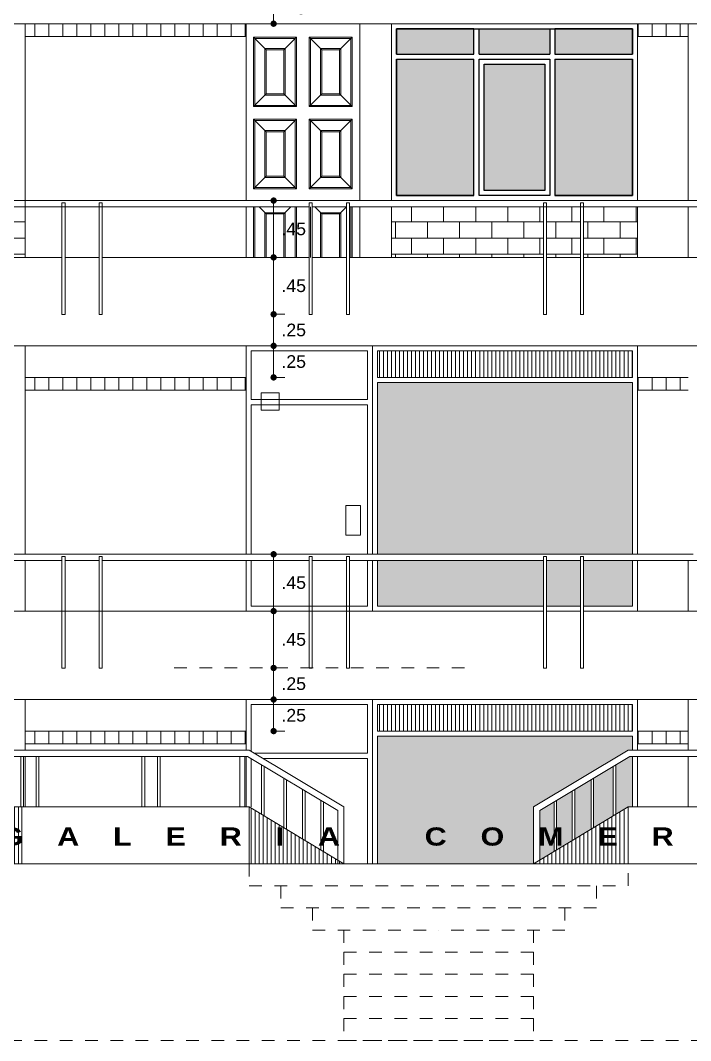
# Model space of a CAD drawing. Header units: millimetres. Extents: x 2178 to 2304, y 1220 to 1359.
# Drawn here: x 2266.19 to 2271.5, y 1232.45 to 1240.53 of the extents above; entities that cross this region are included whole.
import ezdxf
from ezdxf.enums import TextEntityAlignment as Align

# ---------------------------------------------------------------- set-up
doc = ezdxf.new("R2010")
doc.units = ezdxf.units.MM
doc.linetypes.add('HIDDEN2', pattern=[0.1875, 0.125, -0.0625])
doc.layers.get('0').update_dxf_attribs({"lineweight": 0})
for name, color, linetype, lineweight in [('Pluma 0.10', 252, 'Continuous', 0), ('PLUMA 7', 10, 'Continuous', 0), ('Proy. Volado', 150, 'HIDDEN2', 5), ('TEXTO', 5, 'Continuous', 18), ('VIDRIOS', 250, 'Continuous', 5)]:
    doc.layers.add(name, color=color, linetype=linetype, lineweight=lineweight)
doc.layers.add('Vidrio', color=150, linetype='Continuous')
doc.styles.add('ARIAL', font='arial.ttf')
doc.styles.add('ARIAL-N', font='arialbd.ttf')
doc.dimstyles.new('RPM 50', dxfattribs={"dimtxt": 0.1, "dimasz": 0.05, "dimexe": 0.0885, "dimexo": 0.1535, "dimgap": 0.071, "dimtad": 2, "dimtih": 1, "dimtoh": 1, "dimzin": 4, "dimdsep": 46, "dimtxsty": 'ARIAL', "dimblk": 'DOT', "dimcen": 0.4, "dimdle": 0.25, "dimclrd": 8, "dimclre": 8, "dimclrt": 9, "dimadec": 0, "dimazin": 0, "dimtfac": 1, "dimtix": 1, "dimtmove": 0, "dimatfit": 3, "dimldrblk": 'DOT', "dimfxl": 0.5, "dimfxlon": 1, "dimlwd": 0, "dimlwe": 0, "dimarcsym": 0})
pattern_1 = [(90, (1087.04629, -584.65824), (-0.111125, 7e-18), [])]
pattern_2 = [(90, (1087.046287, -584.65824), (-0.03175, 2e-18), [])]
pattern_3 = [(90, (1087.04629, -587.45824), (-0.111125, 7e-18), [])]

# ---------------------------------------------------------------- blocks, each defined once
blk = doc.blocks.new('_DOT')
at = {"color": 0, "linetype": 'ByBlock'}
blk.add_line((-0.5, 0), (-1, 0), dxfattribs=at)
at = {"color": 0, "linetype": 'ByBlock', "const_width": 0.5}
blk.add_lwpolyline([(-0.25, 0, 1), (0.25, 0, 1)], format="xyb", close=True, dxfattribs=at)
blk = doc.blocks.new('*D1571')
at = {"color": 8, "lineweight": 0, "transparency": 16777216}
for p, q in [((2268.1973, 1235.8546), (2268.2858, 1235.8546)), ((2268.1973, 1235.4546), (2268.1973, 1235.8046)), ((2268.1973, 1235.4046), (2268.2858, 1235.4046))]:
    blk.add_line(p, q, dxfattribs=at)
at = {"layer": 'Defpoints', "color": 0, "transparency": 16777216}
for p in [(2268.1722, 1235.8546), (2268.1973, 1235.8546), (2268.1973, 1235.4046)]:
    blk.add_point(p, dxfattribs=at)
at = {"color": 8, "lineweight": 0, "transparency": 16777216, "xscale": 0.05, "yscale": 0.05, "zscale": 0.05}
for p, rotation in [((2268.1973, 1235.8546), 90), ((2268.1973, 1235.4046), 270)]:
    blk.add_blockref('_DOT', p, dxfattribs=dict(at, rotation=rotation))
at = {"color": 9, "transparency": 16777216, "insert": (2268.3563, 1235.6296), "char_height": 0.1, "attachment_point": 5, "style": 'ARIAL'}
blk.add_mtext('.45', dxfattribs=at)
blk = doc.blocks.new('*D1572')
at = {"color": 8, "lineweight": 0, "transparency": 16777216}
for p, q in [((2268.1973, 1236.3046), (2268.2858, 1236.3046)), ((2268.1973, 1235.9046), (2268.1973, 1236.2546)), ((2268.1973, 1235.8546), (2268.2858, 1235.8546))]:
    blk.add_line(p, q, dxfattribs=at)
at = {"layer": 'Defpoints', "color": 0, "transparency": 16777216}
for p in [(2268.1973, 1236.3046), (2268.1973, 1236.3046), (2268.1722, 1235.8546)]:
    blk.add_point(p, dxfattribs=at)
at = {"color": 8, "lineweight": 0, "transparency": 16777216, "xscale": 0.05, "yscale": 0.05, "zscale": 0.05}
for p, rotation in [((2268.1973, 1236.3046), 90), ((2268.1973, 1235.8546), 270)]:
    blk.add_blockref('_DOT', p, dxfattribs=dict(at, rotation=rotation))
at = {"color": 9, "transparency": 16777216, "insert": (2268.3563, 1236.0796), "char_height": 0.1, "attachment_point": 5, "style": 'ARIAL'}
blk.add_mtext('.45', dxfattribs=at)
blk = doc.blocks.new('*D1573')
at = {"color": 8, "lineweight": 0, "transparency": 16777216}
for p, q in [((2268.1973, 1235.4046), (2268.2858, 1235.4046)), ((2268.1973, 1235.3546), (2268.1973, 1235.2046)), ((2268.1973, 1235.1546), (2268.2858, 1235.1546))]:
    blk.add_line(p, q, dxfattribs=at)
at = {"layer": 'Defpoints', "color": 0, "transparency": 16777216}
for p in [(2268.1973, 1235.4046), (2268.1973, 1235.1546), (2268.1973, 1235.1546)]:
    blk.add_point(p, dxfattribs=at)
at = {"color": 8, "lineweight": 0, "transparency": 16777216, "xscale": 0.05, "yscale": 0.05, "zscale": 0.05}
for p, rotation in [((2268.1973, 1235.4046), 90), ((2268.1973, 1235.1546), 270)]:
    blk.add_blockref('_DOT', p, dxfattribs=dict(at, rotation=rotation))
at = {"color": 9, "transparency": 16777216, "insert": (2268.3563, 1235.2796), "char_height": 0.1, "attachment_point": 5, "style": 'ARIAL'}
blk.add_mtext('.25', dxfattribs=at)
blk = doc.blocks.new('*D1574')
at = {"color": 8, "lineweight": 0, "transparency": 16777216}
for p, q in [((2268.1973, 1235.1546), (2268.2858, 1235.1546)), ((2268.1973, 1235.1046), (2268.1973, 1234.9546)), ((2268.1973, 1234.9046), (2268.2858, 1234.9046))]:
    blk.add_line(p, q, dxfattribs=at)
at = {"layer": 'Defpoints', "color": 0, "transparency": 16777216}
for p in [(2268.1973, 1235.1546), (2268.119, 1234.9046), (2268.1973, 1234.9046)]:
    blk.add_point(p, dxfattribs=at)
at = {"color": 8, "lineweight": 0, "transparency": 16777216, "xscale": 0.05, "yscale": 0.05, "zscale": 0.05}
for p, rotation in [((2268.1973, 1235.1546), 90), ((2268.1973, 1234.9046), 270)]:
    blk.add_blockref('_DOT', p, dxfattribs=dict(at, rotation=rotation))
at = {"color": 9, "transparency": 16777216, "insert": (2268.3563, 1235.0296), "char_height": 0.1, "attachment_point": 5, "style": 'ARIAL'}
blk.add_mtext('.25', dxfattribs=at)
blk = doc.blocks.new('*D1552')
at = {"color": 8, "lineweight": 0, "transparency": 16777216}
for p, q in [((2268.1973, 1238.6546), (2268.2858, 1238.6546)), ((2268.1973, 1238.2546), (2268.1973, 1238.6046)), ((2268.1973, 1238.2046), (2268.2858, 1238.2046))]:
    blk.add_line(p, q, dxfattribs=at)
at = {"layer": 'Defpoints', "color": 0, "transparency": 16777216}
for p in [(2268.1722, 1238.6546), (2268.1973, 1238.6546), (2268.1973, 1238.2046)]:
    blk.add_point(p, dxfattribs=at)
at = {"color": 8, "lineweight": 0, "transparency": 16777216, "xscale": 0.05, "yscale": 0.05, "zscale": 0.05}
for p, rotation in [((2268.1973, 1238.6546), 90), ((2268.1973, 1238.2046), 270)]:
    blk.add_blockref('_DOT', p, dxfattribs=dict(at, rotation=rotation))
at = {"color": 9, "transparency": 16777216, "insert": (2268.3563, 1238.4296), "char_height": 0.1, "attachment_point": 5, "style": 'ARIAL'}
blk.add_mtext('.45', dxfattribs=at)
blk = doc.blocks.new('*D1553')
at = {"color": 8, "lineweight": 0, "transparency": 16777216}
for p, q in [((2268.1973, 1239.1046), (2268.2858, 1239.1046)), ((2268.1973, 1238.7046), (2268.1973, 1239.0546)), ((2268.1973, 1238.6546), (2268.2858, 1238.6546))]:
    blk.add_line(p, q, dxfattribs=at)
at = {"layer": 'Defpoints', "color": 0, "transparency": 16777216}
for p in [(2268.1973, 1239.1046), (2268.1973, 1239.1046), (2268.1722, 1238.6546)]:
    blk.add_point(p, dxfattribs=at)
at = {"color": 8, "lineweight": 0, "transparency": 16777216, "xscale": 0.05, "yscale": 0.05, "zscale": 0.05}
for p, rotation in [((2268.1973, 1239.1046), 90), ((2268.1973, 1238.6546), 270)]:
    blk.add_blockref('_DOT', p, dxfattribs=dict(at, rotation=rotation))
at = {"color": 9, "transparency": 16777216, "insert": (2268.3563, 1238.8796), "char_height": 0.1, "attachment_point": 5, "style": 'ARIAL'}
blk.add_mtext('.45', dxfattribs=at)
blk = doc.blocks.new('*D1554')
at = {"color": 8, "lineweight": 0, "transparency": 16777216}
for p, q in [((2268.1973, 1238.2046), (2268.2858, 1238.2046)), ((2268.1973, 1238.1546), (2268.1973, 1238.0046)), ((2268.1973, 1237.9546), (2268.2858, 1237.9546))]:
    blk.add_line(p, q, dxfattribs=at)
at = {"layer": 'Defpoints', "color": 0, "transparency": 16777216}
for p in [(2268.1973, 1238.2046), (2268.1973, 1237.9546), (2268.1973, 1237.9546)]:
    blk.add_point(p, dxfattribs=at)
at = {"color": 8, "lineweight": 0, "transparency": 16777216, "xscale": 0.05, "yscale": 0.05, "zscale": 0.05}
for p, rotation in [((2268.1973, 1238.2046), 90), ((2268.1973, 1237.9546), 270)]:
    blk.add_blockref('_DOT', p, dxfattribs=dict(at, rotation=rotation))
at = {"color": 9, "transparency": 16777216, "insert": (2268.3563, 1238.0796), "char_height": 0.1, "attachment_point": 5, "style": 'ARIAL'}
blk.add_mtext('.25', dxfattribs=at)
blk = doc.blocks.new('*D1555')
at = {"color": 8, "lineweight": 0, "transparency": 16777216}
for p, q in [((2268.1973, 1237.9546), (2268.2858, 1237.9546)), ((2268.1973, 1237.9046), (2268.1973, 1237.7546)), ((2268.1973, 1237.7046), (2268.2858, 1237.7046))]:
    blk.add_line(p, q, dxfattribs=at)
at = {"layer": 'Defpoints', "color": 0, "transparency": 16777216}
for p in [(2268.1973, 1237.9546), (2268.119, 1237.7046), (2268.1973, 1237.7046)]:
    blk.add_point(p, dxfattribs=at)
at = {"color": 8, "lineweight": 0, "transparency": 16777216, "xscale": 0.05, "yscale": 0.05, "zscale": 0.05}
for p, rotation in [((2268.1973, 1237.9546), 90), ((2268.1973, 1237.7046), 270)]:
    blk.add_blockref('_DOT', p, dxfattribs=dict(at, rotation=rotation))
at = {"color": 9, "transparency": 16777216, "insert": (2268.3563, 1237.8296), "char_height": 0.1, "attachment_point": 5, "style": 'ARIAL'}
blk.add_mtext('.25', dxfattribs=at)
blk = doc.blocks.new('*D1559')
at = {"color": 8, "lineweight": 0, "transparency": 16777216}
for p, q in [((2268.1973, 1240.7546), (2268.2858, 1240.7546)), ((2268.1973, 1240.7046), (2268.1973, 1240.5546)), ((2268.1973, 1240.5046), (2268.2858, 1240.5046))]:
    blk.add_line(p, q, dxfattribs=at)
at = {"layer": 'Defpoints', "color": 0, "transparency": 16777216}
for p in [(2268.1973, 1240.7546), (2268.119, 1240.5046), (2268.1973, 1240.5046)]:
    blk.add_point(p, dxfattribs=at)
at = {"color": 8, "lineweight": 0, "transparency": 16777216, "xscale": 0.05, "yscale": 0.05, "zscale": 0.05}
for p, rotation in [((2268.1973, 1240.7546), 90), ((2268.1973, 1240.5046), 270)]:
    blk.add_blockref('_DOT', p, dxfattribs=dict(at, rotation=rotation))
at = {"color": 9, "transparency": 16777216, "insert": (2268.3563, 1240.6296), "char_height": 0.1, "attachment_point": 5, "style": 'ARIAL'}
blk.add_mtext('.25', dxfattribs=at)

msp = doc.modelspace()

# ---------------------------------------------------------------- hatches: boundary and pattern name
at = {"layer": 'Pluma 0.10'}
h = msp.add_hatch(dxfattribs=at)
h.set_pattern_fill('LINE', color=256, scale=0.035, angle=90)
h.set_pattern_definition(pattern_1)
h.paths.add_polyline_path([(2261.6995, 1240.5046), (2260.8323, 1240.5046), (2260.7258, 1240.4046), (2261.6995, 1240.4046)])
h.paths.add_polyline_path([(2263.6295, 1240.5046), (2262.6295, 1240.5046), (2262.6295, 1240.4046), (2263.6295, 1240.4046)])
h.paths.add_polyline_path([(2267.9795, 1240.5046), (2266.2295, 1240.5046), (2266.2295, 1240.4046), (2267.9795, 1240.4046)])
h.paths.add_polyline_path([(2272.8295, 1240.5046), (2272.3795, 1240.5046), (2272.3795, 1240.4046), (2272.8295, 1240.4046)])
h.paths.add_polyline_path([(2276.3795, 1240.5046), (2274.8393, 1240.5046), (2274.8393, 1240.4046), (2276.3795, 1240.4046)])
h = msp.add_hatch(dxfattribs=at)
h.set_pattern_fill('LINE', color=256, scale=0.035, angle=90)
h.set_pattern_definition([(90, (1087.04629, -581.85824), (-0.111125, 7e-18), [])])
h.paths.add_polyline_path([(2271.4795, 1240.5046), (2271.0795, 1240.5046), (2271.0795, 1240.4046), (2271.4795, 1240.4046)])
h = msp.add_hatch(dxfattribs=at)
h.set_pattern_fill('BRICK', color=256, scale=0.02)
h.set_pattern_definition([(0, (1087.04629, -584.65824), (0, 0.127), []), (90, (1087.04629, -584.65824), (-0.254, 2e-17), [0.127, -0.127]), (90, (1087.17329, -584.65824), (-0.254, 2e-17), [-0.127, 0.127])])
h.paths.add_polyline_path([(2264.4825, 1238.6546), (2264.4825, 1239.0546), (2263.6295, 1239.0546), (2263.6295, 1238.6546)])
h.paths.add_polyline_path([(2264.5072, 1238.6546), (2264.7766, 1238.6546), (2264.7766, 1239.0546), (2264.5072, 1239.0546)])
h.paths.add_polyline_path([(2264.8013, 1239.0546), (2264.8013, 1238.6546), (2266.2295, 1238.6546), (2266.2295, 1239.0546)])
h.paths.add_polyline_path([(2270.3332, 1238.6546), (2270.3332, 1239.0546), (2269.1295, 1239.0546), (2269.1295, 1238.6546), (2269.5045, 1238.6546)])
h.paths.add_polyline_path([(2270.6273, 1239.0546), (2270.3579, 1239.0546), (2270.3579, 1238.6546), (2270.6273, 1238.6546)])
h.paths.add_polyline_path([(2271.0795, 1238.6546), (2271.0795, 1239.0546), (2270.652, 1239.0546), (2270.652, 1238.6546)])
h.paths.add_polyline_path([(2274.2795, 1238.6546), (2274.2795, 1239.0546), (2272.8295, 1239.0546), (2272.8295, 1238.6546)])
h.paths.add_polyline_path([(2274.5736, 1238.6546), (2274.5736, 1239.0546), (2274.3042, 1239.0546), (2274.3042, 1238.6546)])
h.paths.add_polyline_path([(2274.8393, 1239.0546), (2274.5983, 1239.0546), (2274.5983, 1238.6546), (2274.8393, 1238.6546)])
h = msp.add_hatch(dxfattribs=at)
h.set_pattern_fill('LINE', color=256, scale=0.01, angle=90)
h.set_pattern_definition(pattern_2)
h.paths.add_polyline_path([(2271.0395, 1237.7046), (2271.0395, 1237.9146), (2269.0195, 1237.9146), (2269.0195, 1237.7046)])
h = msp.add_hatch(dxfattribs=at)
h.set_pattern_fill('LINE', color=256, scale=0.035, angle=90)
h.set_pattern_definition(pattern_1)
h.paths.add_polyline_path([(2266.2295, 1237.7046), (2266.2295, 1237.6046), (2267.9795, 1237.6046), (2267.9795, 1237.7046)])
h = msp.add_hatch(dxfattribs=at)
h.set_pattern_fill('LINE', color=256, scale=0.035, angle=90)
h.set_pattern_definition(pattern_1)
h.paths.add_polyline_path([(2271.4795, 1237.7046), (2271.0795, 1237.7046), (2271.0795, 1237.6046), (2271.4795, 1237.6046)])
h = msp.add_hatch(dxfattribs=at)
h.set_pattern_fill('LINE', color=256, scale=0.01, angle=90)
h.set_pattern_definition([(90, (1087.046287, -587.45824), (-0.03175, 2e-18), [])])
h.paths.add_polyline_path([(2271.0395, 1234.9046), (2271.0395, 1235.1146), (2269.0195, 1235.1146), (2269.0195, 1234.9046)])
h = msp.add_hatch(dxfattribs=at)
h.set_pattern_fill('LINE', color=256, scale=0.035, angle=90)
h.set_pattern_definition(pattern_3)
h.paths.add_polyline_path([(2266.2295, 1234.9046), (2266.2295, 1234.8046), (2267.9795, 1234.8046), (2267.9795, 1234.9046)])
h = msp.add_hatch(dxfattribs=at)
h.set_pattern_fill('LINE', color=256, scale=0.035, angle=90)
h.set_pattern_definition(pattern_3)
h.paths.add_polyline_path([(2271.4795, 1234.9046), (2271.0795, 1234.9046), (2271.0795, 1234.8046), (2271.4795, 1234.8046)])
h = msp.add_hatch(dxfattribs=at)
h.set_pattern_fill('LINE', color=256, scale=0.01, angle=90)
h.set_pattern_definition(pattern_2)
h.paths.add_polyline_path([(2268.0045, 1234.3046), (2268.7545, 1233.8546), (2268.0045, 1233.8546)])
h.paths.add_polyline_path([(2265.2545, 1234.1546), (2265.6545, 1234.1546), (2265.6545, 1234.3046), (2266.2045, 1234.3046), (2266.2045, 1233.8546), (2265.2545, 1233.8546)])
h.paths.add_polyline_path([(2261.9295, 1234.3046), (2262.6295, 1234.3046), (2262.6295, 1234.1546), (2263.0295, 1234.1546), (2263.0295, 1233.8546), (2261.9295, 1233.8546)])
h.paths.add_polyline_path([(2261.0295, 1234.3046), (2261.7795, 1234.3046), (2261.7795, 1233.8546), (2261.0295, 1233.8546)])
h.paths.add_polyline_path([(2260.2795, 1234.3046), (2260.5295, 1234.3046), (2260.5295, 1233.8546), (2260.2795, 1233.8546)])
h = msp.add_hatch(dxfattribs=at)
h.set_pattern_fill('LINE', color=256, scale=0.01, angle=90)
h.set_pattern_definition(pattern_2)
h.paths.add_polyline_path([(2271.0045, 1234.3046), (2270.2545, 1233.8546), (2271.0045, 1233.8546)])
h.paths.add_polyline_path([(2273.7545, 1234.1546), (2273.3545, 1234.1546), (2273.3545, 1234.3046), (2272.8045, 1234.3046), (2272.8045, 1233.8546), (2273.7545, 1233.8546)])
h.paths.add_polyline_path([(2277.0795, 1234.3046), (2276.3795, 1234.3046), (2276.3795, 1234.1546), (2275.9795, 1234.1546), (2275.9795, 1233.8546), (2277.0795, 1233.8546)])
h.paths.add_polyline_path([(2277.9795, 1234.3046), (2277.2295, 1234.3046), (2277.2295, 1233.8546), (2277.9795, 1233.8546)])
h.paths.add_polyline_path([(2278.7295, 1234.3046), (2278.4795, 1234.3046), (2278.4795, 1233.8546), (2278.7295, 1233.8546)])
at = {"layer": 'VIDRIOS'}
h = msp.add_hatch(color=256, dxfattribs=at)
h.set_gradient(color1=(157, 154, 158), rotation=45, one_color=1, tint=1, name='HEMISPHERICAL')
h.paths.add_polyline_path([(2269.7839, 1240.2246), (2269.1695, 1240.2246), (2269.1695, 1239.1446), (2269.7839, 1239.1446)])
h.paths.add_polyline_path([(2269.7839, 1240.4646), (2269.1695, 1240.4646), (2269.1695, 1240.2646), (2269.7839, 1240.2646)])
h.paths.add_polyline_path([(2270.3851, 1240.4646), (2269.8239, 1240.4646), (2269.8239, 1240.2646), (2270.3851, 1240.2646)])
h.paths.add_polyline_path([(2270.3451, 1240.1846), (2269.8639, 1240.1846), (2269.8639, 1239.1846), (2270.3451, 1239.1846)])
h.paths.add_polyline_path([(2271.0395, 1240.2246), (2270.4251, 1240.2246), (2270.4251, 1239.1446), (2271.0395, 1239.1446)])
h.paths.add_polyline_path([(2271.0395, 1240.4646), (2270.4251, 1240.4646), (2270.4251, 1240.2646), (2271.0395, 1240.2646)])
h = msp.add_hatch(color=256, dxfattribs=at)
h.set_gradient(color1=(157, 154, 158), rotation=45, one_color=1, tint=1, name='HEMISPHERICAL')
h.paths.add_polyline_path([(2271.0395, 1236.3046), (2271.0395, 1237.6646), (2269.0195, 1237.6646), (2269.0195, 1236.3046)])
h.paths.add_polyline_path([(2269.0195, 1236.2546), (2269.0195, 1235.8946), (2270.3332, 1235.8946), (2270.3332, 1236.2546)])
h.paths.add_polyline_path([(2270.3579, 1236.2546), (2270.3579, 1235.8946), (2270.6273, 1235.8946), (2270.6273, 1236.2546)])
h.paths.add_polyline_path([(2270.652, 1236.2546), (2270.652, 1235.8946), (2271.0395, 1235.8946), (2271.0395, 1236.2546)])
h = msp.add_hatch(color=256, dxfattribs=at)
h.set_gradient(color1=(157, 154, 158), rotation=45, one_color=1, tint=1, name='HEMISPHERICAL')
h.paths.add_polyline_path([(2271.0045, 1234.7546), (2271.0395, 1234.7546), (2271.0395, 1234.8646), (2269.0195, 1234.8646), (2269.0195, 1233.8546), (2269.5045, 1233.8546), (2270.2545, 1233.8546), (2270.2545, 1234.3046)])
h.paths.add_polyline_path([(2270.4179, 1234.3443), (2270.3045, 1234.2763), (2270.3045, 1233.8846), (2270.4179, 1233.9526)], flags=17)
h.paths.add_polyline_path([(2270.5624, 1234.431), (2270.4379, 1234.3563), (2270.4379, 1233.9646), (2270.5624, 1234.0393)], flags=17)
h.paths.add_polyline_path([(2270.7111, 1234.5202), (2270.5824, 1234.443), (2270.5824, 1234.0513), (2270.7111, 1234.1285)], flags=17)
h.paths.add_polyline_path([(2270.8869, 1234.6257), (2270.7311, 1234.5322), (2270.7311, 1234.1405), (2270.8869, 1234.234)], flags=17)
h.paths.add_polyline_path([(2271.0395, 1234.7046), (2271.0184, 1234.7046), (2270.9069, 1234.6377), (2270.9069, 1234.246), (2271.0045, 1234.3046), (2271.0395, 1234.3046)], flags=17)

# ---------------------------------------------------------------- linework, layer by layer
for points in [[(2263.6295, 1240.5046), (2266.2295, 1240.5046), (2266.2295, 1239.1046), (2263.6295, 1239.1046)], [(2269.1295, 1240.5046), (2271.0795, 1240.5046), (2271.0795, 1239.1046), (2269.1295, 1239.1046)], [(2268.0997, 1237.4451), (2268.242, 1237.4451), (2268.242, 1237.5813), (2268.0997, 1237.5813)], [(2268.7684, 1236.6918), (2268.886, 1236.6918), (2268.886, 1236.4567), (2268.7684, 1236.4567)], [(2266.2163, 1234.7046), (2266.1941, 1234.7046), (2266.1941, 1234.3046), (2266.2163, 1234.3046)], [(2266.339, 1234.7046), (2266.3167, 1234.7046), (2266.3167, 1234.3046), (2266.339, 1234.3046)], [(2267.1763, 1234.7046), (2267.1541, 1234.7046), (2267.1541, 1234.3046), (2267.1763, 1234.3046)], [(2267.299, 1234.7046), (2267.2767, 1234.7046), (2267.2767, 1234.3046), (2267.299, 1234.3046)]]:
    msp.add_lwpolyline(points, close=True)
for points in [[(2266.2295, 1240.5046), (2266.2295, 1238.6546)], [(2267.9795, 1240.5046), (2267.9795, 1239.1046)], [(2268.8795, 1240.5046), (2268.8795, 1239.1046)], [(2269.1295, 1240.5046), (2269.1295, 1239.1046)], [(2271.0795, 1240.5046), (2271.0795, 1239.1046)], [(2271.4795, 1240.5046), (2271.4795, 1239.1046)], [(2267.9795, 1239.0546), (2267.9795, 1238.6546)], [(2268.8795, 1239.0546), (2268.8795, 1238.6546)], [(2269.1295, 1239.0546), (2269.1295, 1238.6546)], [(2271.0795, 1239.0546), (2271.0795, 1238.6546)], [(2271.4795, 1239.0546), (2271.4795, 1238.6546)], [(2264.8013, 1238.6546), (2266.5207, 1238.6546)], [(2266.5454, 1238.6546), (2266.8148, 1238.6546)], [(2266.8395, 1238.6546), (2268.479, 1238.6546)], [(2268.5037, 1238.6546), (2268.7731, 1238.6546)], [(2268.7978, 1238.6546), (2269.5045, 1238.6546)], [(2270.3332, 1238.6546), (2269.5045, 1238.6546)], [(2270.6273, 1238.6546), (2270.3579, 1238.6546)], [(2272.4092, 1238.6546), (2270.652, 1238.6546)], [(2261.1935, 1237.9546), (2269.5045, 1237.9546)], [(2262.6295, 1237.7046), (2262.6295, 1237.9546), (2266.2295, 1237.9546), (2266.2295, 1237.7046)], [(2266.2295, 1237.9546), (2266.2295, 1236.3046)], [(2267.9795, 1237.9546), (2267.9795, 1236.3046)], [(2267.9795, 1236.3046), (2267.9795, 1237.9546), (2268.9795, 1237.9546), (2268.9795, 1236.3046)], [(2268.9795, 1237.9546), (2268.9795, 1236.3046)], [(2268.9795, 1237.7046), (2268.9795, 1237.9546), (2271.0795, 1237.9546), (2271.0795, 1237.7046)], [(2277.8155, 1237.9546), (2269.5045, 1237.9546)], [(2268.0195, 1237.5287), (2268.0195, 1237.9146), (2268.9395, 1237.9146), (2268.9395, 1237.5287)], [(2269.0195, 1237.7046), (2269.0195, 1237.9146), (2271.0395, 1237.9146), (2271.0395, 1237.7046)], [(2266.2295, 1237.7046), (2266.2295, 1236.3046)], [(2268.9795, 1236.3046), (2268.9795, 1237.7046)], [(2271.0395, 1237.7046), (2269.0195, 1237.7046)], [(2269.0195, 1237.7046), (2271.0395, 1237.7046)], [(2271.0795, 1237.7046), (2271.0795, 1236.3046)], [(2269.0195, 1236.3046), (2269.0195, 1237.6646), (2271.0395, 1237.6646)], [(2271.0395, 1237.6646), (2271.0395, 1236.3046)], [(2268.0195, 1237.5287), (2268.9395, 1237.5287)], [(2268.0195, 1236.3046), (2268.0195, 1237.4887)], [(2268.0195, 1237.4887), (2268.9395, 1237.4887)], [(2268.9395, 1237.4887), (2268.9395, 1236.3046)], [(2266.2295, 1236.2546), (2266.2295, 1235.8546), (2262.8052, 1235.8546)], [(2266.2295, 1236.2546), (2266.2295, 1235.8546)], [(2267.9795, 1236.2546), (2267.9795, 1235.8546)], [(2268.9795, 1236.2546), (2268.9795, 1235.8546), (2267.9795, 1235.8546), (2267.9795, 1236.2546)], [(2268.9395, 1236.2546), (2268.9395, 1235.8946), (2268.0195, 1235.8946), (2268.0195, 1236.2546)], [(2268.9795, 1236.2546), (2268.9795, 1235.8546)], [(2270.3332, 1235.8546), (2268.9795, 1235.8546), (2268.9795, 1236.2546)], [(2270.3332, 1235.8946), (2269.0195, 1235.8946), (2269.0195, 1236.2546)], [(2271.0795, 1236.2546), (2271.0795, 1235.8546), (2270.652, 1235.8546)], [(2271.0395, 1236.2546), (2271.0395, 1235.8946), (2270.652, 1235.8946)], [(2271.0795, 1236.2546), (2271.0795, 1235.8546)], [(2271.4795, 1236.2546), (2271.4795, 1235.8546)], [(2262.8052, 1235.8546), (2269.5045, 1235.8546)], [(2270.3332, 1235.8546), (2269.5045, 1235.8546)], [(2270.6273, 1235.8946), (2270.3579, 1235.8946)], [(2270.6273, 1235.8546), (2270.3579, 1235.8546)], [(2270.6273, 1235.8546), (2270.3579, 1235.8546)], [(2272.4092, 1235.8546), (2270.652, 1235.8546)], [(2261.0987, 1235.1546), (2269.5045, 1235.1546)], [(2262.6295, 1234.9046), (2262.6295, 1235.1546), (2266.2295, 1235.1546), (2266.2295, 1234.9046)], [(2266.2295, 1235.1546), (2266.2295, 1234.7546)], [(2267.9795, 1235.1546), (2267.9795, 1234.7546)], [(2267.9795, 1234.7546), (2267.9795, 1235.1546), (2268.9795, 1235.1546), (2268.9795, 1233.8546)], [(2268.0195, 1234.7456), (2268.0195, 1235.1146), (2268.9395, 1235.1146), (2268.9395, 1234.7287)], [(2268.9795, 1235.1546), (2268.9795, 1233.8546)], [(2268.9795, 1234.9046), (2268.9795, 1235.1546), (2271.0795, 1235.1546), (2271.0795, 1234.9046)], [(2269.0195, 1234.9046), (2269.0195, 1235.1146), (2271.0395, 1235.1146), (2271.0395, 1234.9046)], [(2277.9103, 1235.1546), (2269.5045, 1235.1546)], [(2271.0795, 1235.1546), (2271.0795, 1234.7546)], [(2271.4795, 1235.1546), (2271.4795, 1234.7546)], [(2266.2295, 1234.9046), (2266.2295, 1234.7546)], [(2268.9795, 1233.8546), (2268.9795, 1234.9046)], [(2271.0395, 1234.9046), (2269.0195, 1234.9046)], [(2269.0195, 1234.9046), (2271.0395, 1234.9046)], [(2269.0195, 1233.8546), (2269.0195, 1234.8646), (2271.0395, 1234.8646), (2271.0395, 1234.7546)], [(2271.0795, 1234.9046), (2271.0795, 1234.7546)], [(2268.0045, 1234.7546), (2261.9295, 1234.7546)], [(2267.9907, 1234.7046), (2261.9295, 1234.7046)], [(2266.2295, 1234.7046), (2266.2295, 1234.3046)], [(2266.2295, 1234.7046), (2266.2295, 1234.3046)], [(2267.9295, 1234.7046), (2267.9295, 1234.3046)], [(2267.9295, 1234.7046), (2267.9295, 1234.3046)], [(2267.9695, 1234.7046), (2267.9695, 1234.3046)], [(2267.9795, 1234.7046), (2267.9795, 1234.3046)], [(2267.9795, 1234.3046), (2267.9795, 1234.7046)], [(2267.9907, 1234.7046), (2268.7045, 1234.2763)], [(2268.0045, 1234.7546), (2268.7545, 1234.3046)], [(2268.0477, 1234.7287), (2268.9395, 1234.7287)], [(2271.0045, 1234.7546), (2270.2545, 1234.3046)], [(2271.0184, 1234.7046), (2270.3045, 1234.2763)], [(2271.0045, 1234.7546), (2277.0795, 1234.7546)], [(2271.0184, 1234.7046), (2277.0795, 1234.7046)], [(2271.0395, 1234.7046), (2271.0395, 1234.3046)], [(2271.0795, 1234.7046), (2271.0795, 1234.3046)], [(2271.0795, 1234.7046), (2271.0795, 1234.3046)], [(2271.4795, 1234.7046), (2271.4795, 1234.3046)], [(2268.0195, 1234.3046), (2268.0195, 1234.6873)], [(2268.1021, 1234.6377), (2268.1021, 1234.246)], [(2268.1144, 1234.6887), (2268.9395, 1234.6887)], [(2268.1221, 1234.234), (2268.1221, 1234.6257)], [(2268.9395, 1234.6887), (2268.9395, 1233.8546)], [(2270.8869, 1234.234), (2270.8869, 1234.6257)], [(2270.9069, 1234.6377), (2270.9069, 1234.246)], [(2268.2779, 1234.5322), (2268.2779, 1234.1405)], [(2270.7311, 1234.5322), (2270.7311, 1234.1405)], [(2268.2979, 1234.1285), (2268.2979, 1234.5202)], [(2270.7111, 1234.1285), (2270.7111, 1234.5202)], [(2268.4266, 1234.443), (2268.4266, 1234.0513)], [(2268.4466, 1234.0393), (2268.4466, 1234.431)], [(2270.5624, 1234.0393), (2270.5624, 1234.431)], [(2270.5824, 1234.443), (2270.5824, 1234.0513)], [(2268.0045, 1234.3046), (2261.9295, 1234.3046)], [(2266.2045, 1233.8546), (2266.2045, 1234.3046)], [(2268.0045, 1233.8546), (2268.0045, 1233.8546), (2268.0045, 1234.3046)], [(2268.0045, 1234.3046), (2268.7545, 1233.8546)], [(2268.5711, 1234.3563), (2268.5711, 1233.9646)], [(2268.5911, 1233.9526), (2268.5911, 1234.3443)], [(2268.7545, 1233.8546), (2268.7545, 1234.3046)], [(2271.0045, 1234.3046), (2270.2545, 1233.8546)], [(2270.2545, 1233.8546), (2270.2545, 1234.3046)], [(2270.4179, 1233.9526), (2270.4179, 1234.3443)], [(2270.4379, 1234.3563), (2270.4379, 1233.9646)], [(2271.0045, 1234.3046), (2277.0795, 1234.3046)], [(2271.0045, 1233.8546), (2271.0045, 1233.8546), (2271.0045, 1234.3046)], [(2268.7045, 1233.8546), (2268.7045, 1234.2763)], [(2270.3045, 1233.8546), (2270.3045, 1234.2763)]]:
    msp.add_lwpolyline(points)
at = {"layer": 'Pluma 0.10'}
for p, q in [((2268.3786, 1240.3984), (2268.0386, 1240.3984)), ((2268.0386, 1240.3984), (2268.0386, 1239.8484)), ((2268.1386, 1240.2984), (2268.0386, 1240.3984)), ((2268.3786, 1240.3984), (2268.0386, 1240.3984)), ((2268.0386, 1240.3984), (2268.0386, 1239.8484)), ((2268.1386, 1240.2984), (2268.0386, 1240.3984)), ((2268.3686, 1240.3884), (2268.0486, 1240.3884)), ((2268.0486, 1240.3884), (2268.0486, 1239.8584)), ((2268.3686, 1240.3884), (2268.0486, 1240.3884)), ((2268.0486, 1240.3884), (2268.0486, 1239.8584)), ((2268.2786, 1240.2984), (2268.3786, 1240.3984)), ((2268.2786, 1240.2984), (2268.3786, 1240.3984)), ((2268.3686, 1239.8584), (2268.3686, 1240.3884)), ((2268.3686, 1239.8584), (2268.3686, 1240.3884)), ((2268.3786, 1239.8484), (2268.3786, 1240.3984)), ((2268.3786, 1240.3984), (2268.3786, 1240.3984)), ((2268.3786, 1239.8484), (2268.3786, 1240.3984)), ((2268.3786, 1240.3984), (2268.3786, 1240.3984)), ((2268.8186, 1240.3984), (2268.4786, 1240.3984)), ((2268.4786, 1240.3984), (2268.4786, 1239.8484)), ((2268.5786, 1240.2984), (2268.4786, 1240.3984)), ((2268.8186, 1240.3984), (2268.4786, 1240.3984)), ((2268.4786, 1240.3984), (2268.4786, 1239.8484)), ((2268.5786, 1240.2984), (2268.4786, 1240.3984)), ((2268.8086, 1240.3884), (2268.4886, 1240.3884)), ((2268.4886, 1240.3884), (2268.4886, 1239.8584)), ((2268.8086, 1240.3884), (2268.4886, 1240.3884)), ((2268.4886, 1240.3884), (2268.4886, 1239.8584)), ((2268.7186, 1240.2984), (2268.8186, 1240.3984)), ((2268.7186, 1240.2984), (2268.8186, 1240.3984)), ((2268.8086, 1239.8584), (2268.8086, 1240.3884)), ((2268.8086, 1239.8584), (2268.8086, 1240.3884)), ((2268.8186, 1239.8484), (2268.8186, 1240.3984)), ((2268.8186, 1240.3984), (2268.8186, 1240.3984)), ((2268.8186, 1239.8484), (2268.8186, 1240.3984)), ((2268.8186, 1240.3984), (2268.8186, 1240.3984)), ((2268.2886, 1240.3084), (2268.1286, 1240.3084)), ((2268.1286, 1240.3084), (2268.1286, 1239.9384)), ((2268.2886, 1240.3084), (2268.1286, 1240.3084)), ((2268.1286, 1240.3084), (2268.1286, 1239.9384)), ((2268.2786, 1240.2984), (2268.1386, 1240.2984)), ((2268.1386, 1240.2984), (2268.1386, 1239.9484)), ((2268.2786, 1240.2984), (2268.1386, 1240.2984)), ((2268.1386, 1240.2984), (2268.1386, 1239.9484)), ((2268.2786, 1239.9484), (2268.2786, 1240.2984)), ((2268.2786, 1239.9484), (2268.2786, 1240.2984)), ((2268.2886, 1239.9384), (2268.2886, 1240.3084)), ((2268.2886, 1239.9384), (2268.2886, 1240.3084)), ((2268.7286, 1240.3084), (2268.5686, 1240.3084)), ((2268.5686, 1240.3084), (2268.5686, 1239.9384)), ((2268.7286, 1240.3084), (2268.5686, 1240.3084)), ((2268.5686, 1240.3084), (2268.5686, 1239.9384)), ((2268.7186, 1240.2984), (2268.5786, 1240.2984)), ((2268.5786, 1240.2984), (2268.5786, 1239.9484)), ((2268.7186, 1240.2984), (2268.5786, 1240.2984)), ((2268.5786, 1240.2984), (2268.5786, 1239.9484)), ((2268.7186, 1239.9484), (2268.7186, 1240.2984)), ((2268.7186, 1239.9484), (2268.7186, 1240.2984)), ((2268.7286, 1239.9384), (2268.7286, 1240.3084)), ((2268.7286, 1239.9384), (2268.7286, 1240.3084)), ((2268.1386, 1239.9484), (2268.0386, 1239.8484)), ((2268.1386, 1239.9484), (2268.0386, 1239.8484)), ((2268.1386, 1239.9484), (2268.2786, 1239.9484)), ((2268.1386, 1239.9484), (2268.2786, 1239.9484)), ((2268.3786, 1239.8484), (2268.2786, 1239.9484)), ((2268.3786, 1239.8484), (2268.2786, 1239.9484)), ((2268.5786, 1239.9484), (2268.4786, 1239.8484)), ((2268.5786, 1239.9484), (2268.4786, 1239.8484)), ((2268.5786, 1239.9484), (2268.7186, 1239.9484)), ((2268.5786, 1239.9484), (2268.7186, 1239.9484)), ((2268.8186, 1239.8484), (2268.7186, 1239.9484)), ((2268.8186, 1239.8484), (2268.7186, 1239.9484)), ((2268.1286, 1239.9384), (2268.2886, 1239.9384)), ((2268.1286, 1239.9384), (2268.2886, 1239.9384)), ((2268.5686, 1239.9384), (2268.7286, 1239.9384)), ((2268.5686, 1239.9384), (2268.7286, 1239.9384)), ((2268.0386, 1239.8484), (2268.3786, 1239.8484)), ((2268.0386, 1239.8484), (2268.3786, 1239.8484)), ((2268.0486, 1239.8584), (2268.3686, 1239.8584)), ((2268.0486, 1239.8584), (2268.3686, 1239.8584)), ((2268.4786, 1239.8484), (2268.8186, 1239.8484)), ((2268.4786, 1239.8484), (2268.8186, 1239.8484)), ((2268.4886, 1239.8584), (2268.8086, 1239.8584)), ((2268.4886, 1239.8584), (2268.8086, 1239.8584)), ((2268.3786, 1239.7484), (2268.0386, 1239.7484)), ((2268.0386, 1239.7484), (2268.0386, 1239.1984)), ((2268.1386, 1239.6484), (2268.0386, 1239.7484)), ((2268.3786, 1239.7484), (2268.0386, 1239.7484)), ((2268.0386, 1239.7484), (2268.0386, 1239.1984)), ((2268.1386, 1239.6484), (2268.0386, 1239.7484)), ((2268.3686, 1239.7384), (2268.0486, 1239.7384)), ((2268.0486, 1239.7384), (2268.0486, 1239.2084)), ((2268.3686, 1239.7384), (2268.0486, 1239.7384)), ((2268.0486, 1239.7384), (2268.0486, 1239.2084)), ((2268.2786, 1239.6484), (2268.3786, 1239.7484)), ((2268.2786, 1239.6484), (2268.3786, 1239.7484)), ((2268.3686, 1239.2084), (2268.3686, 1239.7384)), ((2268.3686, 1239.2084), (2268.3686, 1239.7384)), ((2268.3786, 1239.1984), (2268.3786, 1239.7484)), ((2268.3786, 1239.7484), (2268.3786, 1239.7484)), ((2268.3786, 1239.1984), (2268.3786, 1239.7484)), ((2268.3786, 1239.7484), (2268.3786, 1239.7484)), ((2268.8186, 1239.7484), (2268.4786, 1239.7484)), ((2268.4786, 1239.7484), (2268.4786, 1239.1984)), ((2268.5786, 1239.6484), (2268.4786, 1239.7484)), ((2268.8186, 1239.7484), (2268.4786, 1239.7484)), ((2268.4786, 1239.7484), (2268.4786, 1239.1984)), ((2268.5786, 1239.6484), (2268.4786, 1239.7484)), ((2268.8086, 1239.7384), (2268.4886, 1239.7384)), ((2268.4886, 1239.7384), (2268.4886, 1239.2084)), ((2268.8086, 1239.7384), (2268.4886, 1239.7384)), ((2268.4886, 1239.7384), (2268.4886, 1239.2084)), ((2268.7186, 1239.6484), (2268.8186, 1239.7484)), ((2268.7186, 1239.6484), (2268.8186, 1239.7484)), ((2268.8086, 1239.2084), (2268.8086, 1239.7384)), ((2268.8086, 1239.2084), (2268.8086, 1239.7384)), ((2268.8186, 1239.1984), (2268.8186, 1239.7484)), ((2268.8186, 1239.7484), (2268.8186, 1239.7484)), ((2268.8186, 1239.1984), (2268.8186, 1239.7484)), ((2268.8186, 1239.7484), (2268.8186, 1239.7484)), ((2268.2886, 1239.6584), (2268.1286, 1239.6584)), ((2268.1286, 1239.6584), (2268.1286, 1239.2884)), ((2268.2886, 1239.6584), (2268.1286, 1239.6584)), ((2268.1286, 1239.6584), (2268.1286, 1239.2884)), ((2268.2786, 1239.6484), (2268.1386, 1239.6484)), ((2268.1386, 1239.6484), (2268.1386, 1239.2984)), ((2268.2786, 1239.6484), (2268.1386, 1239.6484)), ((2268.1386, 1239.6484), (2268.1386, 1239.2984)), ((2268.2786, 1239.2984), (2268.2786, 1239.6484)), ((2268.2786, 1239.2984), (2268.2786, 1239.6484)), ((2268.2886, 1239.2884), (2268.2886, 1239.6584)), ((2268.2886, 1239.2884), (2268.2886, 1239.6584)), ((2268.7286, 1239.6584), (2268.5686, 1239.6584)), ((2268.5686, 1239.6584), (2268.5686, 1239.2884)), ((2268.7286, 1239.6584), (2268.5686, 1239.6584)), ((2268.5686, 1239.6584), (2268.5686, 1239.2884)), ((2268.7186, 1239.6484), (2268.5786, 1239.6484)), ((2268.5786, 1239.6484), (2268.5786, 1239.2984)), ((2268.7186, 1239.6484), (2268.5786, 1239.6484)), ((2268.5786, 1239.6484), (2268.5786, 1239.2984)), ((2268.7186, 1239.2984), (2268.7186, 1239.6484)), ((2268.7186, 1239.2984), (2268.7186, 1239.6484)), ((2268.7286, 1239.2884), (2268.7286, 1239.6584)), ((2268.7286, 1239.2884), (2268.7286, 1239.6584)), ((2268.1386, 1239.2984), (2268.0386, 1239.1984)), ((2268.1386, 1239.2984), (2268.0386, 1239.1984)), ((2268.1386, 1239.2984), (2268.2786, 1239.2984)), ((2268.1386, 1239.2984), (2268.2786, 1239.2984)), ((2268.3786, 1239.1984), (2268.2786, 1239.2984)), ((2268.3786, 1239.1984), (2268.2786, 1239.2984)), ((2268.5786, 1239.2984), (2268.4786, 1239.1984)), ((2268.5786, 1239.2984), (2268.4786, 1239.1984)), ((2268.5786, 1239.2984), (2268.7186, 1239.2984)), ((2268.5786, 1239.2984), (2268.7186, 1239.2984)), ((2268.8186, 1239.1984), (2268.7186, 1239.2984)), ((2268.8186, 1239.1984), (2268.7186, 1239.2984)), ((2268.1286, 1239.2884), (2268.2886, 1239.2884)), ((2268.1286, 1239.2884), (2268.2886, 1239.2884)), ((2268.5686, 1239.2884), (2268.7286, 1239.2884)), ((2268.5686, 1239.2884), (2268.7286, 1239.2884)), ((2268.0386, 1239.1984), (2268.3786, 1239.1984)), ((2268.0386, 1239.1984), (2268.3786, 1239.1984)), ((2268.0486, 1239.2084), (2268.3686, 1239.2084)), ((2268.0486, 1239.2084), (2268.3686, 1239.2084)), ((2268.4786, 1239.1984), (2268.8186, 1239.1984)), ((2268.4786, 1239.1984), (2268.8186, 1239.1984)), ((2268.4886, 1239.2084), (2268.8086, 1239.2084)), ((2268.4886, 1239.2084), (2268.8086, 1239.2084)), ((2268.0386, 1239.0546), (2268.0386, 1238.6546)), ((2268.0386, 1239.0546), (2268.0386, 1238.6546)), ((2268.0486, 1239.0546), (2268.0486, 1238.6546)), ((2268.0486, 1239.0546), (2268.0486, 1238.6546)), ((2268.1386, 1238.9984), (2268.0825, 1239.0546)), ((2268.1386, 1238.9984), (2268.0825, 1239.0546)), ((2268.2786, 1238.9984), (2268.3348, 1239.0546)), ((2268.2786, 1238.9984), (2268.3348, 1239.0546)), ((2268.3686, 1238.6546), (2268.3686, 1239.0546)), ((2268.3686, 1238.6546), (2268.3686, 1239.0546)), ((2268.3786, 1238.6546), (2268.3786, 1239.0546)), ((2268.3786, 1238.6546), (2268.3786, 1239.0546)), ((2268.4786, 1239.0546), (2268.4786, 1238.6546)), ((2268.4786, 1239.0546), (2268.4786, 1238.6546)), ((2268.4886, 1239.0546), (2268.4886, 1238.6546)), ((2268.5786, 1238.9984), (2268.5225, 1239.0546)), ((2268.5786, 1238.9984), (2268.5225, 1239.0546)), ((2268.7186, 1238.9984), (2268.7748, 1239.0546)), ((2268.7186, 1238.9984), (2268.7748, 1239.0546)), ((2268.8086, 1238.6546), (2268.8086, 1239.0546)), ((2268.8086, 1238.6546), (2268.8086, 1239.0546)), ((2268.8186, 1238.6546), (2268.8186, 1239.0546)), ((2268.8186, 1238.6546), (2268.8186, 1239.0546)), ((2268.2886, 1239.0084), (2268.1286, 1239.0084)), ((2268.1286, 1239.0084), (2268.1286, 1238.6546)), ((2268.2886, 1239.0084), (2268.1286, 1239.0084)), ((2268.1286, 1239.0084), (2268.1286, 1238.6546)), ((2268.2786, 1238.9984), (2268.1386, 1238.9984)), ((2268.1386, 1238.9984), (2268.1386, 1238.6546)), ((2268.2786, 1238.9984), (2268.1386, 1238.9984)), ((2268.1386, 1238.9984), (2268.1386, 1238.6546)), ((2268.2786, 1238.6546), (2268.2786, 1238.9984)), ((2268.2786, 1238.6546), (2268.2786, 1238.9984)), ((2268.2886, 1238.6546), (2268.2886, 1239.0084)), ((2268.2886, 1238.6546), (2268.2886, 1239.0084)), ((2268.7286, 1239.0084), (2268.5686, 1239.0084)), ((2268.5686, 1239.0084), (2268.5686, 1238.6546)), ((2268.7286, 1239.0084), (2268.5686, 1239.0084)), ((2268.5686, 1239.0084), (2268.5686, 1238.6546)), ((2268.7186, 1238.9984), (2268.5786, 1238.9984)), ((2268.5786, 1238.9984), (2268.5786, 1238.6546)), ((2268.7186, 1238.9984), (2268.5786, 1238.9984)), ((2268.5786, 1238.9984), (2268.5786, 1238.6546)), ((2268.7186, 1238.6546), (2268.7186, 1238.9984)), ((2268.7186, 1238.6546), (2268.7186, 1238.9984)), ((2268.7286, 1238.6546), (2268.7286, 1239.0084)), ((2268.7286, 1238.6546), (2268.7286, 1239.0084))]:
    msp.add_line(p, q, dxfattribs=at)
for points in [[(2260.8323, 1240.5046), (2276.3795, 1240.5046)], [(2271.4795, 1240.5046), (2271.0795, 1240.5046)], [(2267.9795, 1240.4046), (2266.2295, 1240.4046)], [(2271.4795, 1240.4046), (2271.0795, 1240.4046)], [(2262.8052, 1239.1046), (2276.2038, 1239.1046)], [(2262.8052, 1239.0546), (2268.479, 1239.0546)], [(2268.5037, 1239.0546), (2268.7748, 1239.0546)], [(2268.7978, 1239.0546), (2276.2038, 1239.0546)], [(2266.2295, 1237.7046), (2267.9795, 1237.7046)], [(2269.0195, 1237.7046), (2269.5045, 1237.7046)], [(2271.0395, 1237.7046), (2269.5045, 1237.7046)], [(2271.4795, 1237.7046), (2271.0795, 1237.7046)], [(2266.2295, 1237.6046), (2267.9795, 1237.6046)], [(2271.4795, 1237.6046), (2271.0795, 1237.6046)], [(2262.8052, 1236.3046), (2269.0195, 1236.3046)], [(2262.8052, 1236.2546), (2266.5207, 1236.2546)], [(2266.5454, 1236.2546), (2266.8148, 1236.2546)], [(2266.8395, 1236.2546), (2268.479, 1236.2546)], [(2268.5037, 1236.2546), (2268.7731, 1236.2546)], [(2268.7978, 1236.2546), (2270.3332, 1236.2546)], [(2269.0195, 1236.3046), (2271.5195, 1236.3046)], [(2270.3579, 1236.2546), (2270.6273, 1236.2546)], [(2270.652, 1236.2546), (2272.4092, 1236.2546)], [(2266.2295, 1234.9046), (2267.9795, 1234.9046)], [(2269.0195, 1234.9046), (2269.5045, 1234.9046)], [(2271.0395, 1234.9046), (2269.5045, 1234.9046)], [(2271.4795, 1234.9046), (2271.0795, 1234.9046)], [(2266.2295, 1234.8046), (2267.9795, 1234.8046)], [(2271.4795, 1234.8046), (2271.0795, 1234.8046)]]:
    msp.add_lwpolyline(points, dxfattribs=at)
for points in [[(2266.5207, 1239.0857), (2266.5454, 1239.0857), (2266.5454, 1238.2021), (2266.5207, 1238.2021)], [(2266.8148, 1239.0857), (2266.8395, 1239.0857), (2266.8395, 1238.2021), (2266.8148, 1238.2021)], [(2268.479, 1239.0857), (2268.5037, 1239.0857), (2268.5037, 1238.2021), (2268.479, 1238.2021)], [(2268.7731, 1239.0857), (2268.7978, 1239.0857), (2268.7978, 1238.2021), (2268.7731, 1238.2021)], [(2270.3332, 1239.0857), (2270.3579, 1239.0857), (2270.3579, 1238.2021), (2270.3332, 1238.2021)], [(2270.6273, 1239.0857), (2270.652, 1239.0857), (2270.652, 1238.2021), (2270.6273, 1238.2021)], [(2266.5207, 1236.2857), (2266.5454, 1236.2857), (2266.5454, 1235.4021), (2266.5207, 1235.4021)], [(2266.8148, 1236.2857), (2266.8395, 1236.2857), (2266.8395, 1235.4021), (2266.8148, 1235.4021)], [(2268.479, 1236.2857), (2268.5037, 1236.2857), (2268.5037, 1235.4021), (2268.479, 1235.4021)], [(2268.7731, 1236.2857), (2268.7978, 1236.2857), (2268.7978, 1235.4021), (2268.7731, 1235.4021)], [(2270.3332, 1236.2857), (2270.3579, 1236.2857), (2270.3579, 1235.4021), (2270.3332, 1235.4021)], [(2270.6273, 1236.2857), (2270.652, 1236.2857), (2270.652, 1235.4021), (2270.6273, 1235.4021)]]:
    msp.add_lwpolyline(points, close=True, dxfattribs=at)
at = {"layer": 'PLUMA 7'}
for points in [[(2253.2704, 1233.8546), (2269.5045, 1233.8546)], [(2295.6806, 1233.8546), (2269.5045, 1233.8546)]]:
    msp.add_lwpolyline(points, dxfattribs=at)
at = {"layer": 'Proy. Volado', "ltscale": 0.5}
for points in [[(2267.4094, 1235.4046), (2269.7581, 1235.4046)], [(2268.0045, 1233.8546), (2268.0045, 1233.6796), (2271.0045, 1233.6796), (2271.0045, 1233.8546)], [(2258.9045, 1233.7046), (2258.9045, 1232.4546), (2280.1045, 1232.4546), (2280.1045, 1233.7046)], [(2268.2545, 1233.6796), (2268.2545, 1233.6796), (2268.2545, 1233.5046), (2269.5045, 1233.5046)], [(2270.7545, 1233.6796), (2270.7545, 1233.6796), (2270.7545, 1233.5046), (2269.5045, 1233.5046)], [(2268.2545, 1233.5046), (2268.5045, 1233.5046), (2268.5045, 1233.3296)], [(2270.7545, 1233.5046), (2270.5045, 1233.5046), (2270.5045, 1233.3296)], [(2268.5045, 1233.3296), (2269.5045, 1233.3296)], [(2268.5045, 1233.3296), (2268.7545, 1233.3296), (2268.7545, 1233.1546), (2269.5045, 1233.1546)], [(2270.5045, 1233.3296), (2269.5045, 1233.3296)], [(2270.5045, 1233.3296), (2270.2545, 1233.3296), (2270.2545, 1233.1546), (2269.5045, 1233.1546)], [(2268.7545, 1233.1546), (2268.7545, 1232.9796), (2269.5045, 1232.9796)], [(2270.2545, 1233.1546), (2270.2545, 1232.9796), (2269.5045, 1232.9796)], [(2268.7545, 1232.9796), (2268.7545, 1232.8046), (2269.5045, 1232.8046)], [(2270.2545, 1232.9796), (2270.2545, 1232.8046), (2269.5045, 1232.8046)], [(2268.7545, 1232.8046), (2268.7545, 1232.6296), (2269.5045, 1232.6296)], [(2270.2545, 1232.8046), (2270.2545, 1232.6296), (2269.5045, 1232.6296)], [(2268.7545, 1232.6296), (2268.7545, 1232.4546), (2269.5045, 1232.4546)], [(2270.2545, 1232.6296), (2270.2545, 1232.4546), (2269.5045, 1232.4546)]]:
    msp.add_lwpolyline(points, dxfattribs=at)
at = {"layer": 'Vidrio'}
for p, q in [((2269.1695, 1240.2646), (2269.7839, 1240.2646)), ((2269.8239, 1240.2646), (2270.3851, 1240.2646)), ((2270.4251, 1240.2646), (2271.0395, 1240.2646)), ((2269.1695, 1240.2246), (2269.7839, 1240.2246)), ((2269.8239, 1240.2246), (2270.3851, 1240.2246)), ((2270.4251, 1240.2246), (2271.0395, 1240.2246))]:
    msp.add_line(p, q, dxfattribs=at)
for points in [[(2269.1695, 1240.2646), (2269.1695, 1240.4646), (2271.0395, 1240.4646), (2271.0395, 1240.2646)], [(2269.1695, 1240.4646), (2269.1695, 1240.2646)], [(2269.7839, 1240.2646), (2269.7839, 1240.4646), (2269.1695, 1240.4646)], [(2269.8239, 1240.2646), (2269.8239, 1240.4646), (2269.8239, 1240.4646)], [(2270.3851, 1240.4646), (2270.3851, 1240.2646)], [(2270.4251, 1240.4646), (2270.4251, 1240.2646)], [(2271.0395, 1240.2646), (2271.0395, 1240.4646), (2270.4251, 1240.4646)], [(2269.7839, 1239.1446), (2269.1695, 1239.1446), (2269.1695, 1240.2246)], [(2269.1695, 1240.2246), (2269.1695, 1239.1446)], [(2269.1695, 1239.1446), (2269.7839, 1239.1446), (2269.7839, 1240.2246)], [(2269.8239, 1239.1446), (2269.8239, 1239.1446), (2269.8239, 1240.2246)], [(2270.3851, 1240.2246), (2270.3851, 1239.1446)], [(2271.0395, 1240.2246), (2271.0395, 1239.1446), (2270.4251, 1239.1446)], [(2270.4251, 1240.2246), (2270.4251, 1239.1446)], [(2270.4251, 1239.1446), (2271.0395, 1239.1446), (2271.0395, 1240.2246)], [(2270.3851, 1239.1446), (2269.8239, 1239.1446)]]:
    msp.add_lwpolyline(points, dxfattribs=at)
for points in [[(2269.8239, 1240.2246), (2270.3851, 1240.2246), (2270.3851, 1239.1446), (2269.8239, 1239.1446)], [(2269.8639, 1240.1846), (2270.3451, 1240.1846), (2270.3451, 1239.1846), (2269.8639, 1239.1846)]]:
    msp.add_lwpolyline(points, close=True, dxfattribs=at)

# ---------------------------------------------------------------- texts
at = {"layer": 'TEXTO', "style": 'ARIAL-N', "width": 1.2}
msp.add_text('G    A    L    E    R    I    A          C    O    M    E    R    C    I    A    L ', height=0.144, dxfattribs=at).set_placement((2269.5476, 1233.9982), align=Align.CENTER)

# ---------------------------------------------------------------- dimensions: what is measured, and where the dimension line sits
for base, p1, p2, picture, middle in [((2268.1973, 1240.5046), (2268.1973, 1240.7546), (2268.119, 1240.5046), '*D1559', (2268.3563, 1240.6296)), ((2268.1973, 1239.1046), (2268.1722, 1238.6546), (2268.1973, 1239.1046), '*D1553', (2268.3563, 1238.8796)), ((2268.1973, 1237.7046), (2268.1973, 1237.9546), (2268.119, 1237.7046), '*D1555', (2268.3563, 1237.8296)), ((2268.1973, 1236.3046), (2268.1722, 1235.8546), (2268.1973, 1236.3046), '*D1572', (2268.3563, 1236.0796)), ((2268.1973, 1234.9046), (2268.1973, 1235.1546), (2268.119, 1234.9046), '*D1574', (2268.3563, 1235.0296))]:
    dim = msp.add_linear_dim(base=base, p1=p1, p2=p2, angle=90, dimstyle='RPM 50', override={"dimtmove": 1})
    dim.commit()
    dim.dimension.update_dxf_attribs({"geometry": picture, "text_midpoint": middle})
for base, p1, p2, picture, middle in [((2268.1973, 1238.6546), (2268.1973, 1238.2046), (2268.1722, 1238.6546), '*D1552', (2268.3563, 1238.4296)), ((2268.1973, 1237.9546), (2268.1973, 1238.2046), (2268.1973, 1237.9546), '*D1554', (2268.3563, 1238.0796)), ((2268.1973, 1235.8546), (2268.1973, 1235.4046), (2268.1722, 1235.8546), '*D1571', (2268.3563, 1235.6296)), ((2268.1973, 1235.1546), (2268.1973, 1235.4046), (2268.1973, 1235.1546), '*D1573', (2268.3563, 1235.2796))]:
    dim = msp.add_linear_dim(base=base, p1=p1, p2=p2, angle=90, dimstyle='RPM 50')
    dim.commit()
    dim.dimension.update_dxf_attribs({"geometry": picture, "text_midpoint": middle})

doc.saveas('drawing.dxf')
